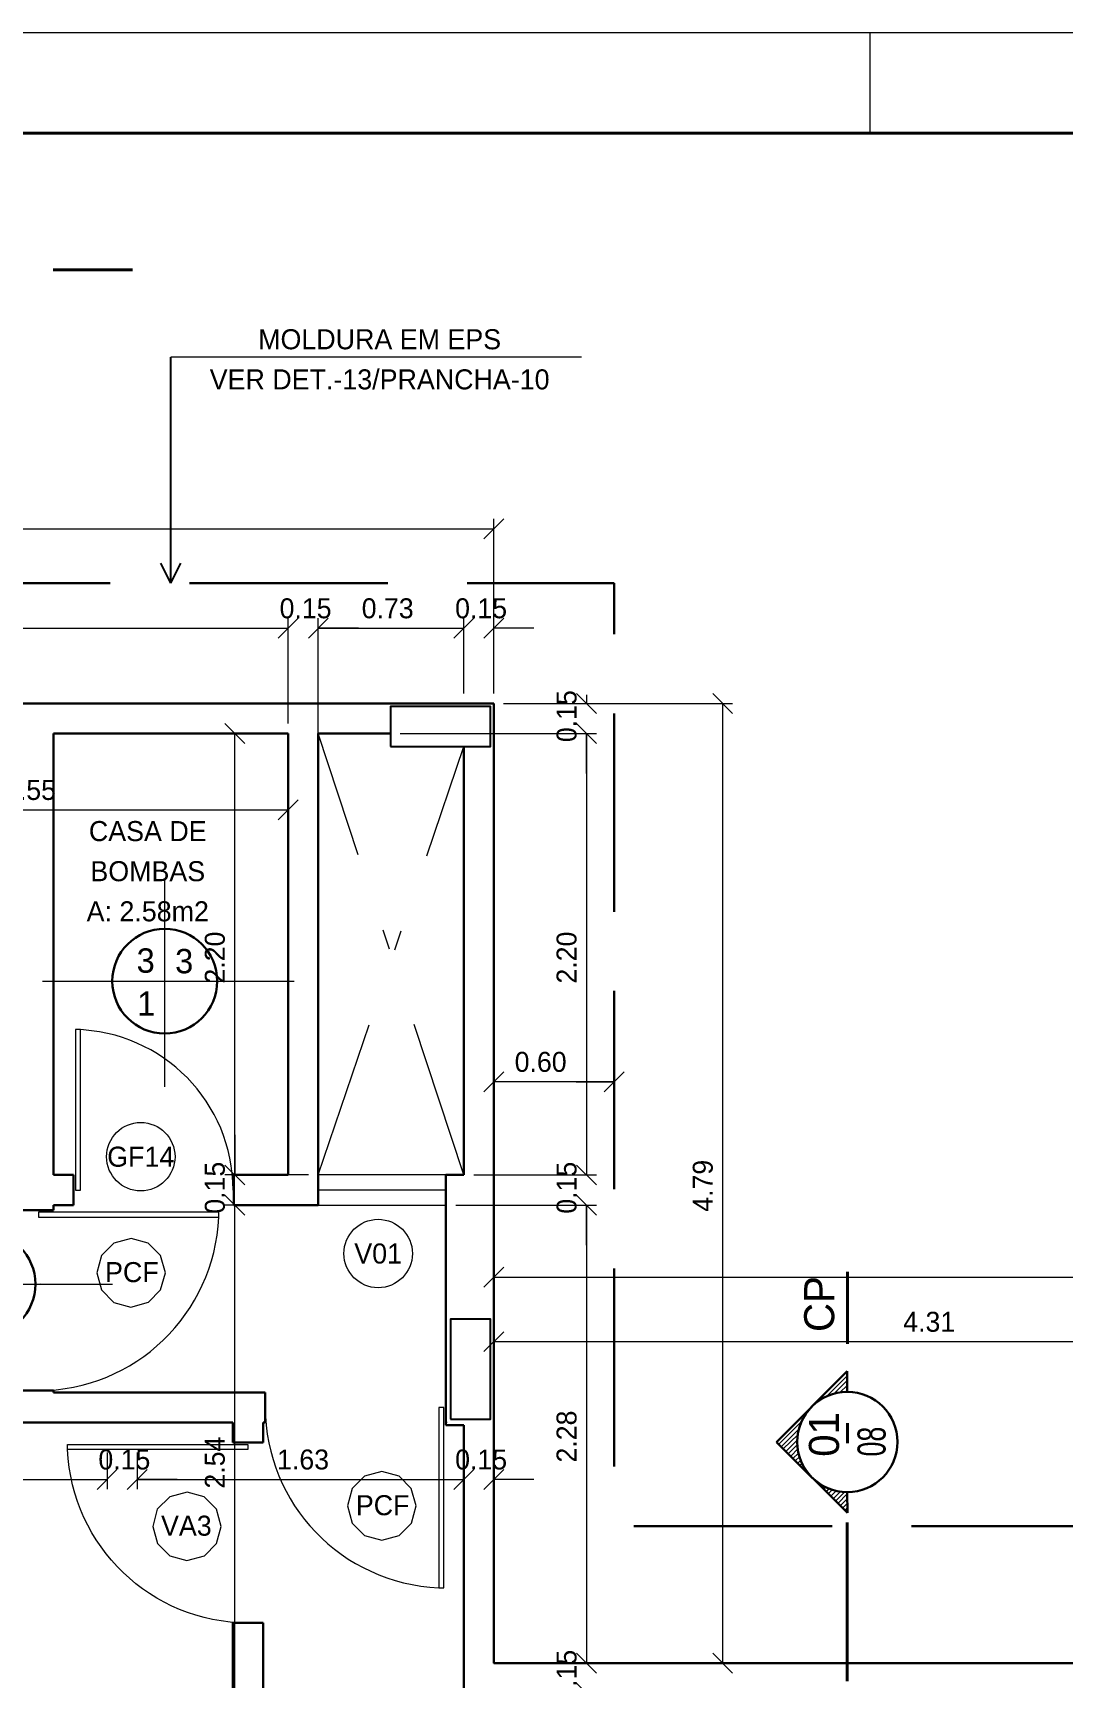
# Model space of a CAD drawing. Header units: metres. Extents: x 3.9 to 63.3, y 8 to 50.1.
# Drawn here: x 31.43 to 36.56, y 41.86 to 50.07 of the extents above; entities that cross this region are included whole.
import ezdxf
from ezdxf.enums import TextEntityAlignment as Align

# ---------------------------------------------------------------- set-up
doc = ezdxf.new("R2010")
doc.units = ezdxf.units.M
doc.header["$MEASUREMENT"] = 0
doc.linetypes.add('DGN Style 3', pattern=[1.383601, 0.988287, -0.395315])
doc.linetypes.add('DGN Style 4', pattern=[1.582247, 0.790629, -0.395315, 0.000988287, -0.395315])
doc.layers.get('Defpoints').update_dxf_attribs({"lineweight": 0})
for name, color, linetype, lineweight in [('$1$23B - Cotas Aux 2', 7, 'Continuous', 0), ('$2$23B - Cotas Aux 2', 7, 'Continuous', 0), ('00-EDIFICACOES TÉRREO', 7, 'Continuous', 0), ('24 - Textos Gerais', 7, 'Continuous', 0), ('Level 12', 7, 'Continuous', 0), ('Level 25-1', 7, 'Continuous', 0), ('Level 27-1', 7, 'Continuous', 0), ('Level 3', 7, 'Continuous', 0), ('Level 39', 7, 'Continuous', 0), ('Level 63', 7, 'Continuous', 0)]:
    doc.layers.add(name, color=color, linetype=linetype, lineweight=lineweight)
doc.layers.add('6', color=6, linetype='Continuous')
doc.layers.add('ARQUITETURA NOVA', color=172, linetype='Continuous')
doc.styles.add('Style-INTL_ENGINEERING', font='INTL_ENGINEERING.shx')
doc.dimstyles.get("Standard").update_dxf_attribs({"dimtxt": 0.18, "dimasz": 0.18, "dimexe": 0.18, "dimexo": 0.0625, "dimgap": 0.09, "dimtad": 0, "dimtih": 1, "dimtoh": 1, "dimdec": 4, "dimzin": 1, "dimdsep": 46, "dimtxsty": 'Standard', "dimcen": 0, "dimadec": 0, "dimazin": 0, "dimtfac": 1, "dimtdec": 4, "dimtofl": 0, "dimtmove": 0, "dimatfit": 3, "dimfxl": 0, "dimtolj": 1, "dimtzin": 1, "dimarcsym": 0})

# ---------------------------------------------------------------- blocks, each defined once
blk = doc.blocks.new('*U81')
at = {"layer": '00-EDIFICACOES TÉRREO', "color": 4, "linetype": 'Continuous', "lineweight": 0, "flags": 128}
blk.add_lwpolyline([(0.00342, 0), (0.00294, 0.00172), (0.00172, 0.00296), (0, 0.00342), (-0.00171, 0.00296), (-0.00296, 0.00172), (-0.00341, 0), (-0.00294, -0.00171), (-0.00172, -0.00295), (-0.00001, -0.00341), (0.00173, -0.00294), (0.00295, -0.00171)], close=True, dxfattribs=at)
at = {"layer": '00-EDIFICACOES TÉRREO', "color": 4, "linetype": 'Continuous', "lineweight": 0, "style": 'Style-INTL_ENGINEERING'}
blk.add_text('PCF', height=0.001999, rotation=359.9999, dxfattribs=at).set_placement((-0.00259, -0.00093))
blk = doc.blocks.new('*U83')
at = {"layer": '00-EDIFICACOES TÉRREO', "color": 4, "linetype": 'Continuous', "lineweight": 0, "flags": 128}
blk.add_lwpolyline([(0.00342, 0), (0.00294, 0.00172), (0.00172, 0.00296), (0, 0.00342), (-0.00171, 0.00296), (-0.00296, 0.00172), (-0.00341, 0), (-0.00294, -0.00171), (-0.00172, -0.00295), (-0.00001, -0.00341), (0.00173, -0.00294), (0.00295, -0.00171)], close=True, dxfattribs=at)
at = {"layer": '00-EDIFICACOES TÉRREO', "color": 4, "linetype": 'Continuous', "lineweight": 0, "style": 'Style-INTL_ENGINEERING'}
blk.add_text('VA3', height=0.001999, rotation=359.9999, dxfattribs=at).set_placement((-0.00259, -0.00093))
blk = doc.blocks.new('*D390')
at = {"layer": 'Defpoints', "color": 2, "linetype": 'Continuous', "lineweight": 0}
for p, q in [((34.8163, 46.7744), (34.9158, 46.6749)), ((33.7736, 46.7246), (34.9156, 46.7246)), ((34.8661, 46.7246), (34.8661, 41.9391)), ((33.7748, 41.9391), (34.9156, 41.9391)), ((34.9158, 41.8893), (34.8163, 41.9888))]:
    blk.add_line(p, q, dxfattribs=at)
at = {"layer": 'Defpoints'}
for p in [(33.7241, 46.7246), (34.8661, 44.3318), (33.7253, 41.9391), (34.8661, 41.9391)]:
    blk.add_point(p, dxfattribs=at)
at = {"layer": 'Defpoints', "color": 2, "linetype": 'Continuous', "lineweight": 0, "style": 'Style-INTL_ENGINEERING'}
blk.add_text('4.79', height=0.0995, rotation=90, dxfattribs=at).set_placement((34.7668, 44.1896), align=Align.MIDDLE_LEFT)
blk = doc.blocks.new('_Oblique')
at = {"color": 0, "linetype": 'ByBlock', "lineweight": -2}
blk.add_line((0.5, 0.5), (-0.5, -0.5), dxfattribs=at)
blk = doc.blocks.new('*D391')
at = {"layer": 'Defpoints', "color": 2, "linetype": 'Continuous', "lineweight": 0}
for p, q in [((27.2241, 47.546), (27.3236, 47.6455)), ((27.2738, 46.7741), (27.2738, 47.6453)), ((27.2738, 47.5958), (33.7253, 47.5958)), ((33.775, 47.6455), (33.6755, 47.546)), ((33.7253, 46.7741), (33.7253, 47.6453))]:
    blk.add_line(p, q, dxfattribs=at)
at = {"layer": 'Defpoints'}
for p in [(30.4995, 47.5958), (33.7253, 47.5958), (27.2738, 46.7246), (33.7253, 46.7246)]:
    blk.add_point(p, dxfattribs=at)
at = {"layer": 'Defpoints', "color": 2, "linetype": 'Continuous', "lineweight": 0, "style": 'Style-INTL_ENGINEERING'}
blk.add_text('6.45', height=0.0995, dxfattribs=at).set_placement((30.355, 47.695), align=Align.MIDDLE_LEFT)
blk = doc.blocks.new('*D393')
at = {"layer": 'Defpoints', "color": 2, "linetype": 'Continuous', "lineweight": 0}
for p, q in [((27.3741, 47.0501), (27.4736, 47.1496)), ((27.4238, 46.7741), (27.4238, 47.1493)), ((27.4238, 47.0998), (32.7002, 47.0998)), ((32.75, 47.1496), (32.6505, 47.0501)), ((32.7002, 46.6241), (32.7002, 47.1493))]:
    blk.add_line(p, q, dxfattribs=at)
at = {"layer": 'Defpoints'}
for p in [(30.062, 47.0998), (32.7002, 47.0998), (27.4238, 46.7246), (32.7002, 46.5746)]:
    blk.add_point(p, dxfattribs=at)
at = {"layer": 'Defpoints', "color": 2, "linetype": 'Continuous', "lineweight": 0, "style": 'Style-INTL_ENGINEERING'}
blk.add_text('5.28', height=0.0995, dxfattribs=at).set_placement((29.9202, 47.1991), align=Align.MIDDLE_LEFT)
blk = doc.blocks.new('*D394')
at = {"layer": 'Defpoints', "color": 2, "linetype": 'Continuous', "lineweight": 0}
for p, q in [((32.75, 47.1496), (32.6505, 47.0501)), ((32.6573, 47.0998), (32.7002, 47.0998)), ((32.7002, 46.6241), (32.7002, 47.1493)), ((32.8005, 47.0501), (32.9, 47.1496)), ((32.8503, 46.5591), (32.8503, 47.1493)), ((33.0498, 47.0998), (32.8503, 47.0998))]:
    blk.add_line(p, q, dxfattribs=at)
at = {"layer": 'Defpoints'}
for p in [(32.7752, 47.0998), (32.8503, 47.0998), (32.7002, 46.5746), (32.8503, 46.5096)]:
    blk.add_point(p, dxfattribs=at)
at = {"layer": 'Defpoints', "color": 2, "linetype": 'Continuous', "lineweight": 0, "style": 'Style-INTL_ENGINEERING'}
blk.add_text('0.15', height=0.0995, dxfattribs=at).set_placement((32.6573, 47.1991), align=Align.MIDDLE_LEFT)
blk = doc.blocks.new('*D395')
at = {"layer": 'Defpoints', "color": 2, "linetype": 'Continuous', "lineweight": 0}
for p, q in [((32.8005, 47.0501), (32.9, 47.1496)), ((32.8503, 46.5591), (32.8503, 47.1493)), ((32.8503, 47.0998), (33.5753, 47.0998)), ((33.625, 47.1496), (33.5255, 47.0501)), ((33.5753, 46.7741), (33.5753, 47.1493))]:
    blk.add_line(p, q, dxfattribs=at)
at = {"layer": 'Defpoints'}
for p in [(33.2127, 47.0998), (33.5753, 47.0998), (33.5753, 46.7246), (32.8503, 46.5096)]:
    blk.add_point(p, dxfattribs=at)
at = {"layer": 'Defpoints', "color": 2, "linetype": 'Continuous', "lineweight": 0, "style": 'Style-INTL_ENGINEERING'}
blk.add_text('0.73', height=0.0995, dxfattribs=at).set_placement((33.0666, 47.1991), align=Align.MIDDLE_LEFT)
blk = doc.blocks.new('*D396')
at = {"layer": 'Defpoints', "color": 2, "linetype": 'Continuous', "lineweight": 0}
for p, q in [((33.625, 47.1496), (33.5255, 47.0501)), ((33.5323, 47.0998), (33.5753, 47.0998)), ((33.5753, 46.7741), (33.5753, 47.1493)), ((33.6755, 47.0501), (33.775, 47.1496)), ((33.7253, 46.7741), (33.7253, 47.1493)), ((33.9248, 47.0998), (33.7253, 47.0998))]:
    blk.add_line(p, q, dxfattribs=at)
at = {"layer": 'Defpoints'}
for p in [(33.6502, 47.0998), (33.7253, 47.0998), (33.5753, 46.7246), (33.7253, 46.7246)]:
    blk.add_point(p, dxfattribs=at)
at = {"layer": 'Defpoints', "color": 2, "linetype": 'Continuous', "lineweight": 0, "style": 'Style-INTL_ENGINEERING'}
blk.add_text('0.15', height=0.0995, dxfattribs=at).set_placement((33.5323, 47.1991), align=Align.MIDDLE_LEFT)
blk = doc.blocks.new('*D400')
at = {"layer": 'Defpoints', "color": 2, "linetype": 'Continuous', "lineweight": 0}
for p, q in [((30.1502, 46.5251), (30.1502, 46.1443)), ((32.7002, 46.5251), (32.7002, 46.1443)), ((30.1005, 46.1441), (30.2, 46.2436)), ((30.1502, 46.1938), (32.7002, 46.1938)), ((32.75, 46.2436), (32.6505, 46.1441))]:
    blk.add_line(p, q, dxfattribs=at)
at = {"layer": 'Defpoints'}
for p in [(30.1502, 46.5746), (32.7002, 46.5746), (31.4252, 46.1938), (32.7002, 46.1938)]:
    blk.add_point(p, dxfattribs=at)
at = {"layer": 'Defpoints', "color": 2, "linetype": 'Continuous', "lineweight": 0, "style": 'Style-INTL_ENGINEERING'}
blk.add_text('2.55', height=0.0995, dxfattribs=at).set_placement((31.2834, 46.2931), align=Align.MIDDLE_LEFT)
blk = doc.blocks.new('*D405')
at = {"layer": 'Defpoints', "color": 2, "linetype": 'Continuous', "lineweight": 0}
for p, q in [((32.4334, 44.5725), (32.4334, 44.373)), ((32.4832, 44.3233), (32.3837, 44.4228)), ((32.8008, 44.373), (32.3839, 44.373)), ((32.3837, 44.2728), (32.4832, 44.1733)), ((32.8008, 44.223), (32.3839, 44.223)), ((32.4334, 44.1801), (32.4334, 44.223))]:
    blk.add_line(p, q, dxfattribs=at)
at = {"layer": 'Defpoints'}
for p in [(32.4334, 44.373), (32.8503, 44.373), (32.4334, 44.298), (32.8503, 44.223)]:
    blk.add_point(p, dxfattribs=at)
at = {"layer": 'Defpoints', "color": 2, "linetype": 'Continuous', "lineweight": 0, "style": 'Style-INTL_ENGINEERING'}
blk.add_text('0.15', height=0.0995, rotation=90, dxfattribs=at).set_placement((32.3342, 44.1801), align=Align.MIDDLE_LEFT)
blk = doc.blocks.new('*D406')
at = {"layer": 'Defpoints', "color": 2, "linetype": 'Continuous', "lineweight": 0}
for p, q in [((32.3837, 46.6244), (32.4832, 46.5249)), ((32.6508, 46.5746), (32.3839, 46.5746)), ((32.4334, 44.373), (32.4334, 46.5746)), ((32.4832, 44.3233), (32.3837, 44.4228)), ((32.8008, 44.373), (32.3839, 44.373))]:
    blk.add_line(p, q, dxfattribs=at)
at = {"layer": 'Defpoints'}
for p in [(32.4334, 46.5746), (32.7002, 46.5746), (32.4334, 45.4738), (32.8503, 44.373)]:
    blk.add_point(p, dxfattribs=at)
at = {"layer": 'Defpoints', "color": 2, "linetype": 'Continuous', "lineweight": 0, "style": 'Style-INTL_ENGINEERING'}
blk.add_text('2.20', height=0.0995, rotation=90, dxfattribs=at).set_placement((32.3342, 45.3277), align=Align.MIDDLE_LEFT)
blk = doc.blocks.new('*D404')
at = {"layer": 'Defpoints', "color": 2, "linetype": 'Continuous', "lineweight": 0}
for p, q in [((32.3837, 44.2728), (32.4832, 44.1733)), ((32.8008, 44.223), (32.3839, 44.223)), ((32.4334, 41.6787), (32.4334, 44.223)), ((32.4832, 41.6289), (32.3837, 41.7284)), ((32.525, 41.6787), (32.3839, 41.6787))]:
    blk.add_line(p, q, dxfattribs=at)
at = {"layer": 'Defpoints'}
for p in [(32.4334, 44.223), (32.8503, 44.223), (32.4334, 42.9509), (32.5745, 41.6787)]:
    blk.add_point(p, dxfattribs=at)
at = {"layer": 'Defpoints', "color": 2, "linetype": 'Continuous', "lineweight": 0, "style": 'Style-INTL_ENGINEERING'}
blk.add_text('2.54', height=0.0995, rotation=90, dxfattribs=at).set_placement((32.3342, 42.8091), align=Align.MIDDLE_LEFT)
blk = doc.blocks.new('*D408')
at = {"layer": 'Defpoints', "color": 2, "linetype": 'Continuous', "lineweight": 0}
for p, q in [((31.7969, 42.9896), (31.7969, 42.8055)), ((31.9469, 42.9896), (31.9469, 42.8055)), ((31.8466, 42.9047), (31.7471, 42.8052)), ((31.7539, 42.855), (31.7969, 42.855)), ((31.8971, 42.8052), (31.9966, 42.9047)), ((32.1464, 42.855), (31.9469, 42.855))]:
    blk.add_line(p, q, dxfattribs=at)
at = {"layer": 'Defpoints'}
for p in [(31.7969, 43.0391), (31.9469, 43.0391), (31.8719, 42.855), (31.9469, 42.855)]:
    blk.add_point(p, dxfattribs=at)
at = {"layer": 'Defpoints', "color": 2, "linetype": 'Continuous', "lineweight": 0, "style": 'Style-INTL_ENGINEERING'}
blk.add_text('0.15', height=0.0995, dxfattribs=at).set_placement((31.7539, 42.9542), align=Align.MIDDLE_LEFT)
blk = doc.blocks.new('*D409')
at = {"layer": 'Defpoints', "color": 2, "linetype": 'Continuous', "lineweight": 0}
for p, q in [((33.5753, 43.0396), (33.5753, 42.8055)), ((31.9469, 42.9896), (31.9469, 42.8055)), ((31.8971, 42.8052), (31.9966, 42.9047)), ((31.9469, 42.855), (33.5753, 42.855)), ((33.625, 42.9047), (33.5255, 42.8052))]:
    blk.add_line(p, q, dxfattribs=at)
at = {"layer": 'Defpoints'}
for p in [(33.5753, 43.0891), (31.9469, 43.0391), (32.7611, 42.855), (33.5753, 42.855)]:
    blk.add_point(p, dxfattribs=at)
at = {"layer": 'Defpoints', "color": 2, "linetype": 'Continuous', "lineweight": 0, "style": 'Style-INTL_ENGINEERING'}
blk.add_text('1.63', height=0.0995, dxfattribs=at).set_placement((32.6447, 42.9542), align=Align.MIDDLE_LEFT)
blk = doc.blocks.new('*D410')
at = {"layer": 'Defpoints', "color": 2, "linetype": 'Continuous', "lineweight": 0}
for p, q in [((33.7253, 43.0877), (33.7253, 42.8055)), ((33.5753, 43.0396), (33.5753, 42.8055)), ((33.625, 42.9047), (33.5255, 42.8052)), ((33.5324, 42.855), (33.5753, 42.855)), ((33.6755, 42.8052), (33.775, 42.9047)), ((33.9248, 42.855), (33.7253, 42.855))]:
    blk.add_line(p, q, dxfattribs=at)
at = {"layer": 'Defpoints'}
for p in [(33.5753, 43.0891), (33.7253, 43.1372), (33.6503, 42.855), (33.7253, 42.855)]:
    blk.add_point(p, dxfattribs=at)
at = {"layer": 'Defpoints', "color": 2, "linetype": 'Continuous', "lineweight": 0, "style": 'Style-INTL_ENGINEERING'}
blk.add_text('0.15', height=0.0995, dxfattribs=at).set_placement((33.5324, 42.9542), align=Align.MIDDLE_LEFT)
blk = doc.blocks.new('*D407')
at = {"layer": 'Defpoints', "color": 2, "linetype": 'Continuous', "lineweight": 0}
for p, q in [((27.4235, 43.0895), (27.4235, 42.8055)), ((31.7969, 42.9896), (31.7969, 42.8055)), ((27.3738, 42.8052), (27.4733, 42.9047)), ((27.4235, 42.855), (31.7969, 42.855)), ((31.8466, 42.9047), (31.7471, 42.8052))]:
    blk.add_line(p, q, dxfattribs=at)
at = {"layer": 'Defpoints'}
for p in [(27.4235, 43.139), (31.7969, 43.0391), (29.6102, 42.855), (31.7969, 42.855)]:
    blk.add_point(p, dxfattribs=at)
at = {"layer": 'Defpoints', "color": 2, "linetype": 'Continuous', "lineweight": 0, "style": 'Style-INTL_ENGINEERING'}
blk.add_text('4.37', height=0.0995, dxfattribs=at).set_placement((29.4684, 42.9542), align=Align.MIDDLE_LEFT)
blk = doc.blocks.new('*D517')
at = {"layer": 'Defpoints', "color": 2, "linetype": 'Continuous', "lineweight": 0}
for p, q in [((34.1373, 46.6244), (34.2368, 46.5249)), ((33.259, 46.5746), (34.2365, 46.5746)), ((34.187, 46.5746), (34.187, 44.373)), ((34.2368, 44.3233), (34.1373, 44.4228)), ((33.6248, 44.373), (34.2365, 44.373))]:
    blk.add_line(p, q, dxfattribs=at)
at = {"layer": 'Defpoints'}
for p in [(33.2095, 46.5746), (34.187, 45.4738), (33.5753, 44.373), (34.187, 44.373)]:
    blk.add_point(p, dxfattribs=at)
at = {"layer": 'Defpoints', "color": 2, "linetype": 'Continuous', "lineweight": 0, "style": 'Style-INTL_ENGINEERING'}
blk.add_text('2.20', height=0.0995, rotation=90, dxfattribs=at).set_placement((34.0878, 45.3277), align=Align.MIDDLE_LEFT)
blk = doc.blocks.new('*D518')
at = {"layer": 'Defpoints', "color": 2, "linetype": 'Continuous', "lineweight": 0}
for p, q in [((34.2368, 44.3233), (34.1373, 44.4228)), ((34.187, 44.4159), (34.187, 44.373)), ((33.6248, 44.373), (34.2365, 44.373)), ((33.5355, 44.223), (34.2365, 44.223)), ((34.1373, 44.2728), (34.2368, 44.1733)), ((34.187, 44.0235), (34.187, 44.223))]:
    blk.add_line(p, q, dxfattribs=at)
at = {"layer": 'Defpoints'}
for p in [(33.5753, 44.373), (33.486, 44.223), (34.187, 44.298), (34.187, 44.223)]:
    blk.add_point(p, dxfattribs=at)
at = {"layer": 'Defpoints', "color": 2, "linetype": 'Continuous', "lineweight": 0, "style": 'Style-INTL_ENGINEERING'}
blk.add_text('0.15', height=0.0995, rotation=90, dxfattribs=at).set_placement((34.0878, 44.1801), align=Align.MIDDLE_LEFT)
blk = doc.blocks.new('*D519')
at = {"layer": 'Defpoints', "color": 2, "linetype": 'Continuous', "lineweight": 0}
for p, q in [((33.5355, 44.223), (34.2365, 44.223)), ((34.1373, 44.2728), (34.2368, 44.1733)), ((34.187, 44.223), (34.187, 41.9391)), ((33.7748, 41.9391), (34.2365, 41.9391)), ((34.2368, 41.8893), (34.1373, 41.9888))]:
    blk.add_line(p, q, dxfattribs=at)
at = {"layer": 'Defpoints'}
for p in [(33.486, 44.223), (34.187, 43.0811), (33.7253, 41.9391), (34.187, 41.9391)]:
    blk.add_point(p, dxfattribs=at)
at = {"layer": 'Defpoints', "color": 2, "linetype": 'Continuous', "lineweight": 0, "style": 'Style-INTL_ENGINEERING'}
blk.add_text('2.28', height=0.0995, rotation=90, dxfattribs=at).set_placement((34.0878, 42.9392), align=Align.MIDDLE_LEFT)
blk = doc.blocks.new('*D520')
at = {"layer": 'Defpoints', "color": 2, "linetype": 'Continuous', "lineweight": 0}
for p, q in [((33.7748, 41.9391), (34.2365, 41.9391)), ((34.2368, 41.8893), (34.1373, 41.9888)), ((34.187, 41.982), (34.187, 41.9391)), ((33.974, 41.7891), (34.2365, 41.7891)), ((34.1373, 41.8388), (34.2368, 41.7393)), ((34.187, 41.5896), (34.187, 41.7891))]:
    blk.add_line(p, q, dxfattribs=at)
at = {"layer": 'Defpoints'}
for p in [(33.7253, 41.9391), (34.187, 41.8641), (33.9245, 41.7891), (34.187, 41.7891)]:
    blk.add_point(p, dxfattribs=at)
at = {"layer": 'Defpoints', "color": 2, "linetype": 'Continuous', "lineweight": 0, "style": 'Style-INTL_ENGINEERING'}
blk.add_text('0.15', height=0.0995, rotation=90, dxfattribs=at).set_placement((34.0878, 41.7462), align=Align.MIDDLE_LEFT)
blk = doc.blocks.new('*D516')
at = {"layer": 'Defpoints', "color": 2, "linetype": 'Continuous', "lineweight": 0}
for p, q in [((34.2368, 46.6749), (34.1373, 46.7744)), ((34.187, 46.7675), (34.187, 46.7246)), ((33.7736, 46.7246), (34.2365, 46.7246)), ((34.1373, 46.6244), (34.2368, 46.5249)), ((33.259, 46.5746), (34.2365, 46.5746)), ((34.187, 46.3751), (34.187, 46.5746))]:
    blk.add_line(p, q, dxfattribs=at)
at = {"layer": 'Defpoints'}
for p in [(33.7241, 46.7246), (34.187, 46.6496), (33.2095, 46.5746), (34.187, 46.5746)]:
    blk.add_point(p, dxfattribs=at)
at = {"layer": 'Defpoints', "color": 2, "linetype": 'Continuous', "lineweight": 0, "style": 'Style-INTL_ENGINEERING'}
blk.add_text('0.15', height=0.0995, rotation=90, dxfattribs=at).set_placement((34.0878, 46.5317), align=Align.MIDDLE_LEFT)
blk = doc.blocks.new('*D532')
at = {"layer": 'Defpoints', "color": 2, "linetype": 'Continuous', "lineweight": 0}
for p, q in [((33.6755, 43.492), (33.775, 43.5915)), ((33.7253, 43.1386), (33.7253, 43.5913)), ((38.0843, 43.5915), (37.9848, 43.492)), ((38.0346, 42.7385), (38.0346, 43.5913)), ((38.0346, 43.5418), (33.7253, 43.5418))]:
    blk.add_line(p, q, dxfattribs=at)
at = {"layer": 'Defpoints'}
for p in [(33.7253, 43.5418), (35.8799, 43.5418), (33.7253, 43.0891), (38.0346, 42.689)]:
    blk.add_point(p, dxfattribs=at)
at = {"layer": 'Defpoints', "color": 2, "linetype": 'Continuous', "lineweight": 0, "style": 'Style-INTL_ENGINEERING'}
blk.add_text('4.31', height=0.0995, dxfattribs=at).set_placement((35.7663, 43.641), align=Align.MIDDLE_LEFT)
blk = doc.blocks.new('*D533')
at = {"layer": 'Defpoints', "color": 2, "linetype": 'Continuous', "lineweight": 0}
for p, q in [((33.6755, 43.8142), (33.775, 43.9137)), ((33.7253, 43.4886), (33.7253, 43.9134)), ((46.9143, 43.9137), (46.8148, 43.8142)), ((46.8646, 42.7385), (46.8646, 43.9134)), ((33.7253, 43.8639), (46.8646, 43.8639))]:
    blk.add_line(p, q, dxfattribs=at)
at = {"layer": 'Defpoints'}
for p in [(40.2949, 43.8639), (46.8646, 43.8639), (33.7253, 43.4391), (46.8646, 42.689)]:
    blk.add_point(p, dxfattribs=at)
at = {"layer": 'Defpoints', "color": 2, "linetype": 'Continuous', "lineweight": 0, "style": 'Style-INTL_ENGINEERING'}
blk.add_text('13.14', height=0.0995, dxfattribs=at).set_placement((40.1649, 43.9632), align=Align.MIDDLE_LEFT)
blk = doc.blocks.new('*U615')
at = {"layer": 'Level 3', "color": 2, "linetype": 'DGN Style 4', "lineweight": 40}
blk.add_line((-0.729, -2.874), (-0.729, 2.873), dxfattribs=at)
at = {"layer": 'Level 3', "color": 2, "linetype": 'Continuous', "lineweight": 13, "extrusion": (0, 0, -1), "flags": 128}
blk.add_lwpolyline([(0.228, 1.65), (0.228, -1.651), (-0.726, -0.002)], close=True, dxfattribs=at)
at = {"layer": 'Level 3', "color": 2, "linetype": 'Continuous', "lineweight": 30, "extrusion": (0, 0, -1), "style": 'Style-INTL_ENGINEERING'}
blk.add_text('F-4', height=0.3001, rotation=269.9993, dxfattribs=at).set_placement((-0.194, -0.038), align=Align.MIDDLE_CENTER)
at = {"layer": 'Level 3', "color": 2, "linetype": 'Continuous', "lineweight": 13, "extrusion": (0, 0, -1), "style": 'Style-INTL_ENGINEERING'}
blk.add_text('12', height=0.2, rotation=269.9993, dxfattribs=at).set_placement((0.448, -0.03), align=Align.MIDDLE_CENTER)
blk = doc.blocks.new('INDESP')
at = {"layer": 'Level 3', "color": 131, "linetype": 'Continuous', "lineweight": 0}
for p, q in [((0.01506, -0.01302), (0.01507, 0.01257)), ((0.00001, 0), (0.03099, 0))]:
    blk.add_line(p, q, dxfattribs=at)
at = {"layer": 'Level 3', "color": 131, "linetype": 'Continuous', "lineweight": 13}
blk.add_line((0.0221, 0), (0.02213, 0.00002), dxfattribs=at)
at = {"layer": 'Level 3', "color": 131, "linetype": 'Continuous', "lineweight": 30}
blk.add_circle((0.01505, 0.00001), 0.00645, dxfattribs=at)
at = {"layer": 'Level 3', "color": 131, "linetype": 'Continuous', "lineweight": 30, "style": 'Style-INTL_ENGINEERING'}
for s, p in [('3', (0.01159, 0.00105)), ('3', (0.01633, 0.00098)), ('1', (0.01167, -0.00425))]:
    blk.add_text(s, height=0.003, rotation=0, dxfattribs=at).set_placement(p)
blk = doc.blocks.new('TerminatorOpen')
at = {"color": 0, "linetype": 'ByBlock', "lineweight": -2}
for q in [(-1, 0.5), (-1, 0), (-1, -0.5)]:
    blk.add_line((0, 0), q, dxfattribs=at)
blk = doc.blocks.new('*D622')
at = {"layer": 'Defpoints', "color": 2, "linetype": 'Continuous', "lineweight": 0}
for p, q in [((33.6755, 44.7881), (33.775, 44.8876)), ((34.375, 44.8876), (34.2755, 44.7881)), ((34.3252, 44.9237), (34.3252, 44.7884)), ((33.7253, 44.8574), (33.7253, 44.7884)), ((34.3252, 44.8379), (33.7253, 44.8379)), ((34.1355, 44.8379), (34.3252, 44.8379))]:
    blk.add_line(p, q, dxfattribs=at)
at = {"layer": 'Defpoints'}
for p in [(34.3252, 44.9732), (33.7253, 44.9069), (33.9824, 44.8379), (34.3252, 44.8379)]:
    blk.add_point(p, dxfattribs=at)
at = {"layer": 'Defpoints', "color": 2, "linetype": 'Continuous', "lineweight": 0, "style": 'Style-INTL_ENGINEERING'}
blk.add_text('0.60', height=0.0995, dxfattribs=at).set_placement((33.8292, 44.9371), align=Align.MIDDLE_LEFT)
blk = doc.blocks.new('*U642')
at = {"layer": 'Level 3', "color": 2, "linetype": 'DGN Style 4', "lineweight": 40}
for p, q in [((0.0452, 1.3765), (0.0466, 3.4177)), ((0.0351, -0.838), (0.0392, 0.0838)), ((0.0466, -3.4177), (0.045, -2.4217)), ((-0.2309, -3.3559), (0.1247, -3.3558))]:
    blk.add_line(p, q, dxfattribs=at)
at = {"layer": 'Level 3', "color": 2, "linetype": 'Continuous', "lineweight": 30}
for p, q in [((0.0458, 2.9214), (-0.3066, 2.5675)), ((0.0456, 2.8177), (0.0458, 2.9214)), ((-0.3066, 2.5675), (0.0467, 2.2149)), ((0.0467, 2.2149), (0.0457, 2.3176))]:
    blk.add_line(p, q, dxfattribs=at)
at = {"layer": 'Level 3', "color": 2, "linetype": 'Continuous', "lineweight": 13}
for p, q in [((0.0467, 2.8995), (-0.0583, 2.7948)), ((0.047, 2.8762), (-0.0212, 2.8086)), ((0.0465, 2.8516), (0.0087, 2.815)), ((0.0459, 2.8288), (0.0349, 2.8176)), ((-0.1814, 2.6718), (-0.2965, 2.5566)), ((-0.1942, 2.6345), (-0.2842, 2.5445)), ((-0.2008, 2.6047), (-0.2734, 2.5338)), ((-0.2033, 2.5794), (-0.2612, 2.5217)), ((-0.2033, 2.5557), (-0.2493, 2.5098)), ((-0.2012, 2.5338), (-0.2365, 2.4986)), ((-0.1971, 2.5136), (-0.2251, 2.4859)), ((-0.1932, 2.4952), (-0.2142, 2.4745)), ((-0.1859, 2.4778), (-0.2012, 2.4627)), ((-0.1791, 2.4607), (-0.1905, 2.4508)), ((-0.1718, 2.4456), (-0.1782, 2.4387)), ((-0.1629, 2.4313), (-0.167, 2.4267)), ((-0.1531, 2.4166), (-0.1542, 2.4155)), ((-0.1189, 2.3806), (-0.1193, 2.3797)), ((-0.1066, 2.3696), (-0.107, 2.3687)), ((-0.092, 2.3597), (-0.0963, 2.3569)), ((-0.0774, 2.351), (-0.084, 2.3448)), ((-0.0626, 2.3426), (-0.0724, 2.3325)), ((-0.0464, 2.3359), (-0.0605, 2.3207)), ((-0.029, 2.3302), (-0.0493, 2.3097)), ((-0.0103, 2.3249), (-0.037, 2.2977)), ((0.0095, 2.3207), (-0.0251, 2.2858)), ((0.0309, 2.3185), (-0.0133, 2.274)), ((0.0458, 2.3102), (-0.0023, 2.2626)), ((0.0469, 2.2865), (0.0095, 2.2507)), ((0.0469, 2.2628), (0.0218, 2.2386)), ((0.0456, 2.2398), (0.0337, 2.2268)), ((0.046, 2.2158), (0.046, 2.2147))]:
    blk.add_line(p, q, dxfattribs=at)
at = {"layer": 'Level 3', "color": 2, "linetype": 'Continuous', "lineweight": 30}
blk.add_circle((0.0462, 2.5689), 0.25, dxfattribs=at)
at = {"layer": 'Level 3', "color": 2, "linetype": 'Continuous', "lineweight": 13, "extrusion": (0, 0, -1)}
blk.add_arc((-0.0462, 2.5689), 0.25, 270.00068, 90.00068, dxfattribs=at)
at = {"layer": 'Level 3', "color": 2, "linetype": 'Continuous', "lineweight": 13}
for p in [(-0.1435, 2.4036), (-0.1312, 2.3916)]:
    blk.add_point(p, dxfattribs=at)
at = {"layer": 'Level 3', "color": 2, "linetype": 'Continuous', "lineweight": 30, "style": 'Style-INTL_ENGINEERING'}
blk.add_text('01', height=0.14999, rotation=89.99932, dxfattribs=at).set_placement((-0.1458, 2.4948), align=Align.TOP_LEFT)
at = {"layer": 'Level 3', "color": 2, "linetype": 'Continuous', "lineweight": 13, "style": 'Style-INTL_ENGINEERING', "width": 0.714283}
blk.add_text('08', height=0.14, rotation=89.99932, dxfattribs=at).set_placement((0.1666, 2.6449), align=Align.MIDDLE_RIGHT)
at = {"layer": 'Level 3', "color": 2, "linetype": 'Continuous', "lineweight": 30, "style": 'Style-INTL_ENGINEERING'}
blk.add_attdef('*U644_388722', text='', height=0.15, rotation=89.99932, dxfattribs=at).set_placement((-0.1695, 3.1172), align=Align.TOP_LEFT)
blk = doc.blocks.new('P80D')
at = {"layer": '$1$23B - Cotas Aux 2', "color": 7, "linetype": 'Continuous', "lineweight": 30}
for p, q in [((0, 0), (0, 0.15)), ((0.9, 0), (0.9, 0.15))]:
    blk.add_line(p, q, dxfattribs=at)
at = {"layer": '$2$23B - Cotas Aux 2', "color": 7, "linetype": 'Continuous', "lineweight": 13}
for p, q in [((0.035, 0.975), (0.01, 0.975)), ((0.01, 0.975), (0.01, 0.075)), ((0.035, 0.075), (0.035, 0.975)), ((0.01, 0.075), (0.035, 0.075))]:
    blk.add_line(p, q, dxfattribs=at)
blk.add_ellipse((-0.0046, 0.0749), major_axis=(0.9046, 0), ratio=0.995042, start_param=6.283183, end_param=7.810215, dxfattribs=at)
blk = doc.blocks.new('SC1529')
at = {"color": 0, "linetype": 'ByBlock', "lineweight": -2}
blk.add_point((0, 0), dxfattribs=at)

msp = doc.modelspace()

# ---------------------------------------------------------------- linework, layer by layer
at = {"layer": '00-EDIFICACOES TÉRREO', "color": 4, "linetype": 'Continuous', "lineweight": 0}
for centre in [(31.9652, 44.4643), (33.1486, 43.9814)]:
    msp.add_circle(centre, 0.1706, dxfattribs=at)
at = {"layer": '24 - Textos Gerais', "color": 253, "linetype": 'DGN Style 4', "lineweight": 0}
for p, q in [((33.5753, 44.373), (32.8503, 46.5746)), ((32.8503, 44.373), (33.5753, 46.5096))]:
    msp.add_line(p, q, dxfattribs=at)
at = {"layer": '6', "linetype": 'Continuous'}
for points in [[(33.2095, 46.5096), (33.7095, 46.5096), (33.7095, 46.7096), (33.2095, 46.7096), (33.2095, 46.5096)], [(33.5095, 43.1546), (33.7095, 43.1546), (33.7095, 43.6546), (33.5095, 43.6546), (33.5095, 43.1546)]]:
    msp.add_lwpolyline(points, dxfattribs=at)
at = {"layer": 'ARQUITETURA NOVA', "lineweight": 13}
for p, q in [((31.6645, 45.098), (31.6396, 45.098)), ((31.6396, 45.098), (31.6396, 44.2981)), ((31.6646, 44.298), (31.6645, 45.098)), ((33.486, 44.373), (32.8503, 44.373)), ((31.6396, 44.2981), (31.6646, 44.298)), ((33.486, 44.298), (32.8503, 44.298)), ((32.8503, 44.223), (33.486, 44.223))]:
    msp.add_line(p, q, dxfattribs=at)
msp.add_arc((31.625, 44.298), 0.8, 0, 88.95412, dxfattribs=at)
at = {"layer": 'Level 12', "color": 2, "linetype": 'Continuous', "lineweight": 13}
msp.add_line((34.1629, 48.4509), (32.1149, 48.4509), dxfattribs=at)
at = {"layer": 'Level 25-1', "color": 7, "linetype": 'Continuous', "lineweight": 30}
for p, q in [((30.7496, 46.7246), (33.7253, 46.7246)), ((31.5295, 46.5746), (32.7002, 46.5746)), ((31.5295, 44.373), (31.5295, 46.5746)), ((32.7002, 44.373), (32.7002, 46.5746)), ((32.8503, 44.223), (32.8503, 46.5746)), ((32.8503, 46.5746), (33.2095, 46.5746)), ((33.5753, 45.6802), (33.5753, 44.373)), ((31.6295, 44.373), (31.5295, 44.373)), ((31.6295, 44.223), (31.6295, 44.373)), ((32.7002, 44.373), (32.4295, 44.373)), ((32.4295, 44.223), (32.4295, 44.373)), ((33.486, 44.373), (33.486, 43.1262)), ((33.5753, 44.373), (33.486, 44.373)), ((31.5295, 44.198), (31.5295, 44.223)), ((31.6295, 44.223), (31.5295, 44.223)), ((32.8503, 44.223), (32.4295, 44.223)), ((31.5295, 43.289), (31.5295, 43.298)), ((32.586, 43.289), (31.5295, 43.289)), ((32.586, 43.139), (32.586, 43.289)), ((33.486, 43.139), (33.486, 43.289)), ((32.4245, 43.139), (27.4238, 43.139)), ((32.4245, 43.0391), (32.4245, 43.139)), ((32.586, 43.139), (32.5745, 43.139)), ((32.5745, 43.0391), (32.5745, 43.139)), ((32.4245, 39.7046), (32.4245, 42.139)), ((32.5745, 39.2717), (32.5745, 42.139))]:
    msp.add_line(p, q, dxfattribs=at)
at = {"layer": 'Level 25-1', "color": 7, "linetype": 'Continuous', "lineweight": 30, "flags": 128}
for points in [[(38.0346, 41.9391), (33.7253, 41.9391), (33.7253, 46.7246)], [(33.5753, 45.6802), (33.5753, 46.5096)]]:
    msp.add_lwpolyline(points, dxfattribs=at)
at = {"layer": 'Level 27-1', "color": 7, "linetype": 'DGN Style 3', "lineweight": 30, "flags": 128}
msp.add_lwpolyline([(26.6738, 47.3246), (34.3252, 47.3246), (34.3252, 42.6217), (42.4146, 42.6217), (42.4146, 43.289), (46.4145, 43.289), (46.4145, 37.6217), (14.5846, 37.6217), (14.5846, 43.289), (18.5846, 43.289), (18.5846, 42.6217), (26.6738, 42.6217)], close=True, dxfattribs=at)
at = {"layer": 'Level 39', "color": 7, "linetype": 'Continuous', "lineweight": 30}
for p, q in [((33.5753, 43.1262), (33.486, 43.1262)), ((33.5753, 41.5287), (33.5753, 43.1262))]:
    msp.add_line(p, q, dxfattribs=at)
at = {"layer": 'Level 63', "color": 131, "linetype": 'Continuous', "lineweight": 0}
msp.add_line((35.5995, 50.0686), (35.5995, 49.5686), dxfattribs=at)
at = {"layer": 'Level 63', "color": 131, "linetype": 'Continuous', "lineweight": 40}
msp.add_line((5.1495, 49.5691), (62.85, 49.5686), dxfattribs=at)
at = {"layer": 'Level 63', "color": 131, "linetype": 'Continuous', "lineweight": 0, "flags": 128}
msp.add_lwpolyline([(63.3495, 50.0686), (3.899, 50.0686), (3.899, 8.0186), (63.3495, 8.0186)], close=True, dxfattribs=at)

# ---------------------------------------------------------------- block references
at = {"layer": '$1$23B - Cotas Aux 2', "color": 7, "linetype": 'Continuous', "lineweight": 30}
for p, rotation in [((31.3795, 44.198), 269.9997332019925), ((33.486, 43.289), 179.9997332019925)]:
    msp.add_blockref('P80D', p, dxfattribs=dict(at, rotation=rotation))
at = {"layer": '$1$23B - Cotas Aux 2', "color": 7, "linetype": 'Continuous', "lineweight": 30, "yscale": -0.9999999999999998, "rotation": 270.0002668047177}
msp.add_blockref('P80D', (32.5745, 43.0391), dxfattribs=at)
at = {"layer": '00-EDIFICACOES TÉRREO', "color": 4, "linetype": 'Continuous', "lineweight": 0, "xscale": 50.00000000487893, "yscale": 50.00000000487893, "zscale": 50.00000000487893, "rotation": 0.0008004141529982}
for name, p in [('*U81', (31.9166, 43.8851)), ('*U81', (33.1668, 42.7228)), ('*U83', (32.1956, 42.6207))]:
    msp.add_blockref(name, p, dxfattribs=at)
at = {"layer": 'Level 25-1', "color": 7, "linetype": 'Continuous', "lineweight": 30}
msp.add_blockref('SC1529', (33.486, 43.139), dxfattribs=at)
at = {"layer": 'Level 3', "color": 2, "linetype": 'Continuous', "lineweight": 13, "extrusion": (0, 0, -1), "xscale": 0.4998882411011977, "yscale": 0.4998882411011977, "zscale": 0.4998882411011977, "rotation": 270}
msp.add_blockref('*U615', (-30.4866, 48.5232), dxfattribs=at)
at = {"layer": 'Level 3', "color": 131, "linetype": 'Continuous', "lineweight": 30, "xscale": 40.50002794240174, "yscale": 40.50002794240174, "zscale": 40.50002794240174, "rotation": 0.0006587766262007}
for p in [(31.475, 45.3392), (30.5691, 43.8287)]:
    msp.add_blockref('INDESP', p, dxfattribs=at)
at = {"layer": 'Level 3', "color": 2, "linetype": 'Continuous', "lineweight": 30}
msp.add_blockref('*U642', (35.4418, 40.4729), dxfattribs=at).add_auto_attribs({'*U644_388722': 'CP'})

# ---------------------------------------------------------------- texts
at = {"layer": '00-EDIFICACOES TÉRREO', "color": 4, "linetype": 'Continuous', "lineweight": 0, "style": 'Style-INTL_ENGINEERING'}
for s, p in [('GF14', (31.9652, 44.4643)), ('V01', (33.1486, 43.9814))]:
    msp.add_text(s, height=0.09997, rotation=0.00068, dxfattribs=at).set_placement(p, align=Align.MIDDLE_CENTER)
at = {"layer": 'Level 12', "color": 2, "linetype": 'Continuous', "lineweight": 13, "attachment_point": 5, "line_spacing_factor": 1.200006, "style": 'Style-INTL_ENGINEERING'}
for s, insert, char_height in [('MOLDURA EM EPS\\PVER DET.-13/PRANCHA-10\\P', (33.156, 48.4401), 0.099999), ('CASA DE \\PBOMBAS\\PA: 2.58m2', (32, 45.8873), 0.1)]:
    msp.add_mtext(s, dxfattribs=dict(at, insert=insert, char_height=char_height))

# ---------------------------------------------------------------- dimensions: what is measured, and where the dimension line sits
at = {"layer": 'Defpoints', "color": 2, "linetype": 'Continuous', "lineweight": 0}
for base, p1, p2, override, picture, middle in [((33.7253, 47.5958), (27.2738, 46.7246), (33.7253, 46.7246), {"dimtxt": 0.0995, "dimasz": 0.0995, "dimexe": 0.0495, "dimexo": 0.0495, "dimgap": 0.0495, "dimtad": 1, "dimtih": 0, "dimtoh": 0, "dimdec": 2, "dimzin": 3, "dimtxsty": 'Style-INTL_ENGINEERING', "dimblk": 'Oblique', "dimclre": 2, "dimtdec": 2, "dimatfit": 1, "dimfrac": 2, "dimtolj": 0, "dimtzin": 3, "dimlwe": 0}, '*D391', (30.4995, 47.5958)), ((32.7002, 47.0998), (27.4238, 46.7246), (32.7002, 46.5746), {"dimtxt": 0.0995, "dimasz": 0.0995, "dimexe": 0.0495, "dimexo": 0.0495, "dimgap": 0.0495, "dimtad": 1, "dimtih": 0, "dimtoh": 0, "dimdec": 2, "dimzin": 3, "dimtxsty": 'Style-INTL_ENGINEERING', "dimblk": 'Oblique', "dimclre": 2, "dimtdec": 2, "dimatfit": 1, "dimfrac": 2, "dimtolj": 0, "dimtzin": 3, "dimlwe": 0}, '*D393', (30.062, 47.0998)), ((33.57525, 47.0998492138), (32.85025, 46.5096296026), (33.57525, 46.7246292138), {"dimtxt": 0.0995, "dimasz": 0.0995, "dimexe": 0.0495, "dimexo": 0.0495, "dimgap": 0.0495, "dimtad": 1, "dimtih": 0, "dimtoh": 0, "dimdec": 2, "dimzin": 3, "dimtxsty": 'Style-INTL_ENGINEERING', "dimblk": 'Oblique', "dimclre": 2, "dimtdec": 2, "dimatfit": 1, "dimfrac": 2, "dimtolj": 0, "dimtzin": 3, "dimlwe": 0}, '*D395', (33.21275, 47.0998492138)), ((32.7002, 46.1938), (30.1502, 46.5746), (32.7002, 46.5746), {"dimtxt": 0.0995, "dimasz": 0.0995, "dimexe": 0.0495, "dimexo": 0.0495, "dimgap": 0.0495, "dimtad": 1, "dimtih": 0, "dimtoh": 0, "dimdec": 2, "dimzin": 3, "dimtxsty": 'Style-INTL_ENGINEERING', "dimblk": 'Oblique', "dimclre": 2, "dimtdec": 2, "dimatfit": 1, "dimfrac": 2, "dimtolj": 0, "dimtzin": 3, "dimlwe": 0}, '*D400', (31.4252, 46.1938)), ((46.8646, 43.8639), (33.7253, 43.4391), (46.8646, 42.689), {"dimtxt": 0.0995, "dimasz": 0.0995, "dimexe": 0.0495, "dimexo": 0.0495, "dimgap": 0.0495, "dimtad": 1, "dimtih": 0, "dimtoh": 0, "dimdec": 2, "dimzin": 3, "dimtxsty": 'Style-INTL_ENGINEERING', "dimblk": 'Oblique', "dimclre": 2, "dimtdec": 2, "dimatfit": 1, "dimtolj": 0, "dimtzin": 3, "dimlwe": 0}, '*D533', (40.2949, 43.8639)), ((31.7969, 42.855), (27.4235, 43.139), (31.7969, 43.0391), {"dimtxt": 0.0995, "dimasz": 0.0995, "dimexe": 0.0495, "dimexo": 0.0495, "dimgap": 0.0495, "dimtad": 1, "dimtih": 0, "dimtoh": 0, "dimdec": 2, "dimzin": 3, "dimtxsty": 'Style-INTL_ENGINEERING', "dimblk": 'Oblique', "dimclre": 2, "dimtdec": 2, "dimatfit": 1, "dimfrac": 2, "dimtolj": 0, "dimtzin": 3, "dimlwe": 0}, '*D407', (29.6102, 42.855)), ((33.5753, 42.855), (31.9469, 43.0391), (33.5753, 43.0891), {"dimtxt": 0.0995, "dimasz": 0.0995, "dimexe": 0.0495, "dimexo": 0.0495, "dimgap": 0.0495, "dimtad": 1, "dimtih": 0, "dimtoh": 0, "dimdec": 2, "dimzin": 3, "dimtxsty": 'Style-INTL_ENGINEERING', "dimblk": 'Oblique', "dimclre": 2, "dimtdec": 2, "dimatfit": 1, "dimfrac": 2, "dimtolj": 0, "dimtzin": 3, "dimlwe": 0}, '*D409', (32.7611, 42.855))]:
    dim = msp.add_linear_dim(base=base, p1=p1, p2=p2, dimstyle='Standard', override=override, dxfattribs=at)
    dim.commit()
    dim.dimension.update_dxf_attribs({"geometry": picture, "text_midpoint": middle})
for base, p1, p2, picture, middle in [((32.8503, 47.0998), (32.7002, 46.5746), (32.8503, 46.5096), '*D394', (32.7752, 47.0998)), ((33.7253, 47.0998), (33.5753, 46.7246), (33.7253, 46.7246), '*D396', (33.6502, 47.0998)), ((34.3252, 44.8379), (33.7253, 44.9069), (34.3252, 44.9732), '*D622', (33.9824, 44.8379)), ((33.7253, 42.855), (33.5753, 43.0891), (33.7253, 43.1372), '*D410', (33.6503, 42.855)), ((31.9469, 42.855), (31.7969, 43.0391), (31.9469, 43.0391), '*D408', (31.8719, 42.855))]:
    dim = msp.add_linear_dim(base=base, p1=p1, p2=p2, dimstyle='Standard', override={"dimtxt": 0.0995, "dimasz": 0.0995, "dimexe": 0.0495, "dimexo": 0.0495, "dimgap": 0.0495, "dimtad": 1, "dimtih": 0, "dimtoh": 0, "dimdec": 2, "dimzin": 3, "dimtxsty": 'Style-INTL_ENGINEERING', "dimblk": 'Oblique', "dimclre": 2, "dimtdec": 2, "dimatfit": 1, "dimfrac": 2, "dimtolj": 0, "dimtzin": 3, "dimlwe": 0}, dxfattribs=at)
    dim.commit()
    dim.dimension.update_dxf_attribs({"geometry": picture, "text_midpoint": middle, "dimtype": 160})
for base, p1, p2, angle, picture, middle in [((34.187, 46.5746), (33.7241, 46.7246), (33.2095, 46.5746), 270, '*D516', (34.187, 46.6496)), ((32.4334, 44.373), (32.8503, 44.223), (32.8503, 44.373), 90, '*D405', (32.4334, 44.298)), ((34.187, 44.223), (33.5753, 44.373), (33.486, 44.223), 270, '*D518', (34.187, 44.298)), ((34.187, 41.7891), (33.7253, 41.9391), (33.9245, 41.7891), 270, '*D520', (34.187, 41.8641))]:
    dim = msp.add_linear_dim(base=base, p1=p1, p2=p2, angle=angle, dimstyle='Standard', override={"dimtxt": 0.0995, "dimasz": 0.0995, "dimexe": 0.0495, "dimexo": 0.0495, "dimgap": 0.0495, "dimtad": 1, "dimtih": 0, "dimtoh": 0, "dimdec": 2, "dimzin": 3, "dimtxsty": 'Style-INTL_ENGINEERING', "dimblk": 'Oblique', "dimclre": 2, "dimtdec": 2, "dimatfit": 1, "dimfrac": 2, "dimtolj": 0, "dimtzin": 3, "dimlwe": 0}, dxfattribs=at)
    dim.commit()
    dim.dimension.update_dxf_attribs({"geometry": picture, "text_midpoint": middle, "dimtype": 160})
for base, p1, p2, angle, picture, middle in [((34.8661, 41.9391), (33.7241, 46.7246), (33.7253, 41.9391), 270, '*D390', (34.8661, 44.3318)), ((32.4334, 46.5746), (32.8503, 44.373), (32.7002, 46.5746), 90, '*D406', (32.4334, 45.4738)), ((34.187, 44.373), (33.2095, 46.5746), (33.5753, 44.373), 270, '*D517', (34.187, 45.4738)), ((32.4334, 44.223), (32.5745, 41.6787), (32.8503, 44.223), 90, '*D404', (32.4334, 42.9509)), ((34.187, 41.9391), (33.486, 44.223), (33.7253, 41.9391), 270, '*D519', (34.187, 43.0811)), ((33.7253, 43.5418), (38.0346, 42.689), (33.7253, 43.0891), 180, '*D532', (35.8799, 43.5418))]:
    dim = msp.add_linear_dim(base=base, p1=p1, p2=p2, angle=angle, dimstyle='Standard', override={"dimtxt": 0.0995, "dimasz": 0.0995, "dimexe": 0.0495, "dimexo": 0.0495, "dimgap": 0.0495, "dimtad": 1, "dimtih": 0, "dimtoh": 0, "dimdec": 2, "dimzin": 3, "dimtxsty": 'Style-INTL_ENGINEERING', "dimblk": 'Oblique', "dimclre": 2, "dimtdec": 2, "dimatfit": 1, "dimfrac": 2, "dimtolj": 0, "dimtzin": 3, "dimlwe": 0}, dxfattribs=at)
    dim.commit()
    dim.dimension.update_dxf_attribs({"geometry": picture, "text_midpoint": middle})

# ---------------------------------------------------------------- leaders
at = {"layer": 'Level 12', "color": 2, "linetype": 'Continuous', "lineweight": 13}
msp.add_leader([(32.1149, 47.3246), (32.1149, 48.4509)], dimstyle='Standard', override={"dimtxt": 0.0995, "dimasz": 0.0995, "dimgap": 0, "dimtad": 1, "dimtxsty": 'Style-INTL_ENGINEERING', "dimldrblk": 'TerminatorOpen'}, dxfattribs=at)

doc.saveas('drawing.dxf')
